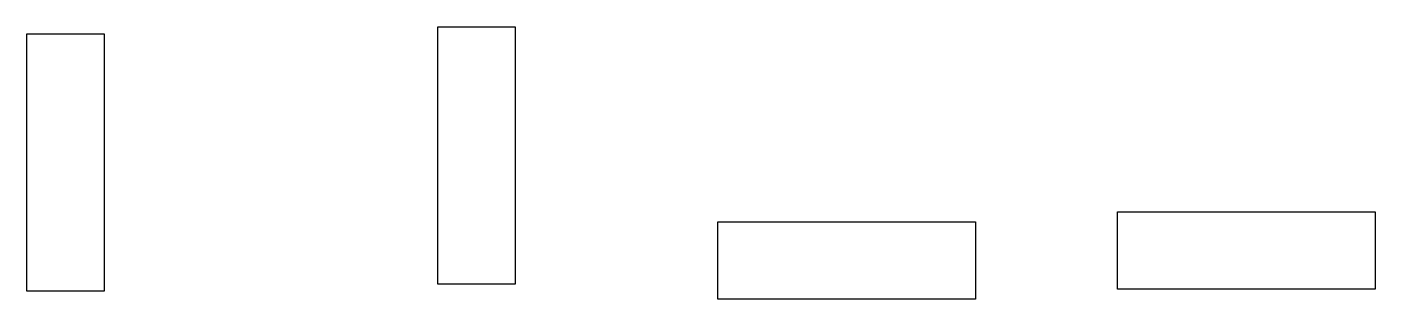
# Model space of a CAD drawing. Header units: millimetres. Extents: x 0 to 52.3, y -0.3 to 10.3.
import ezdxf

# ---------------------------------------------------------------- set-up
doc = ezdxf.new("R2010")
doc.units = ezdxf.units.MM
doc.layers.get('0').update_dxf_attribs({"linetype": 'CONTINUOUS'})

msp = doc.modelspace()

# ---------------------------------------------------------------- linework, layer by layer
for points in [[(3, 0), (0, 0), (0, 10), (3, 10)], [(18.952, 0.269), (15.952, 0.269), (15.952, 10.269), (18.952, 10.269)], [(36.812, -0.312), (26.812, -0.312), (26.812, 2.688), (36.812, 2.688)], [(52.326, 0.075), (42.326, 0.075), (42.326, 3.075), (52.326, 3.075)]]:
    msp.add_lwpolyline(points, close=True)

doc.saveas('drawing.dxf')
